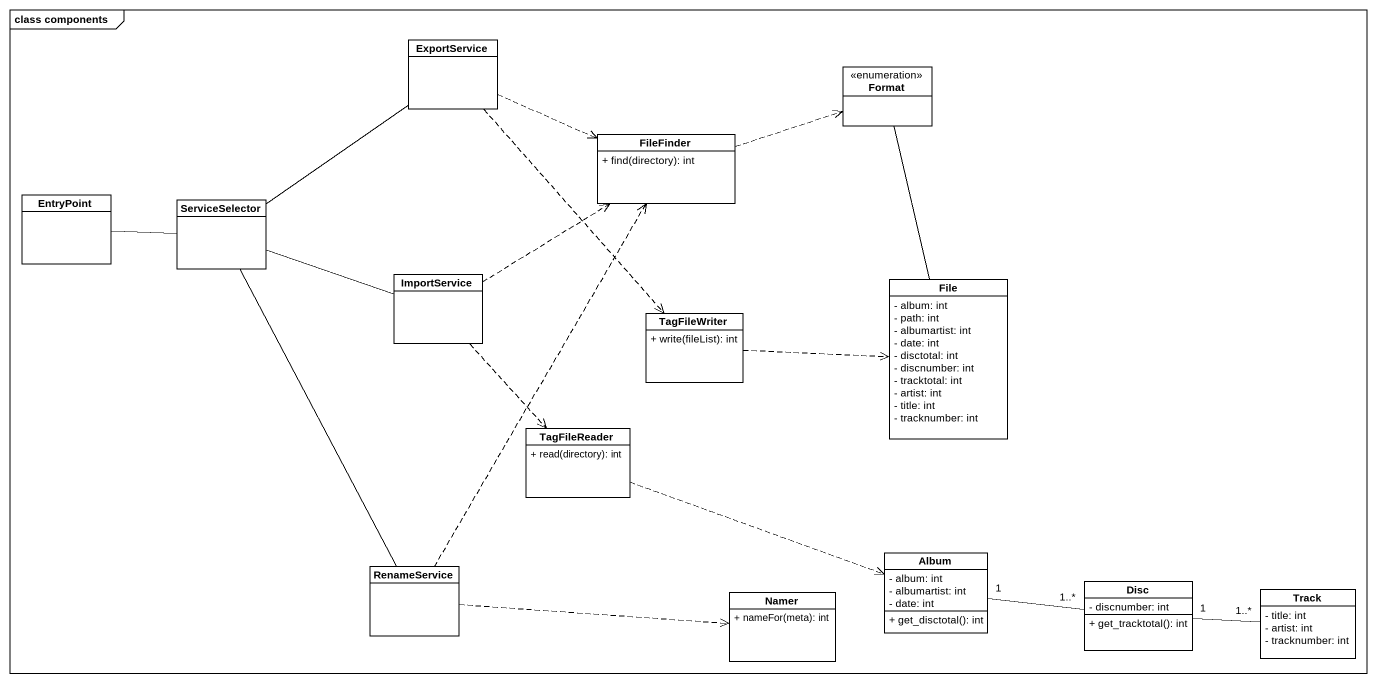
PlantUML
@startuml
mainframe class components
hide circle
hide empty members
skinparam classAttributeIconSize 0
class ExportService
enum Format
class FileFinder {
  + find(directory): int
}
class EntryPoint
class ServiceSelector
class ImportService
class "File" as File_ {
  - album: int
  - path: int
  - albumartist: int
  - date: int
  - disctotal: int
  - discnumber: int
  - tracktotal: int
  - artist: int
  - title: int
  - tracknumber: int
}
class TagFileWriter {
  + write(fileList): int
}
class TagFileReader {
  + read(directory): int
}
class Album {
  - album: int
  - albumartist: int
  - date: int
  + get_disctotal(): int
}
class RenameService
class Namer {
  + nameFor(meta): int
}
class Disc {
  - discnumber: int
  + get_tracktotal(): int
}
class Track {
  - title: int
  - artist: int
  - tracknumber: int
}
ExportService .right.> FileFinder
ExportService ..> TagFileWriter
FileFinder .right.> Format
EntryPoint -right- ServiceSelector
ServiceSelector -up- ExportService
ServiceSelector -right- ImportService
ServiceSelector -- RenameService
ImportService .up.> FileFinder
ImportService ..> TagFileReader
File_ -up- Format
TagFileWriter .right.> File_
TagFileReader .right.> Album
RenameService .up.> FileFinder
RenameService .right.> Namer
Disc "1..*" -left- "1" Album
Track "1..*" -left- "1" Disc
@enduml
